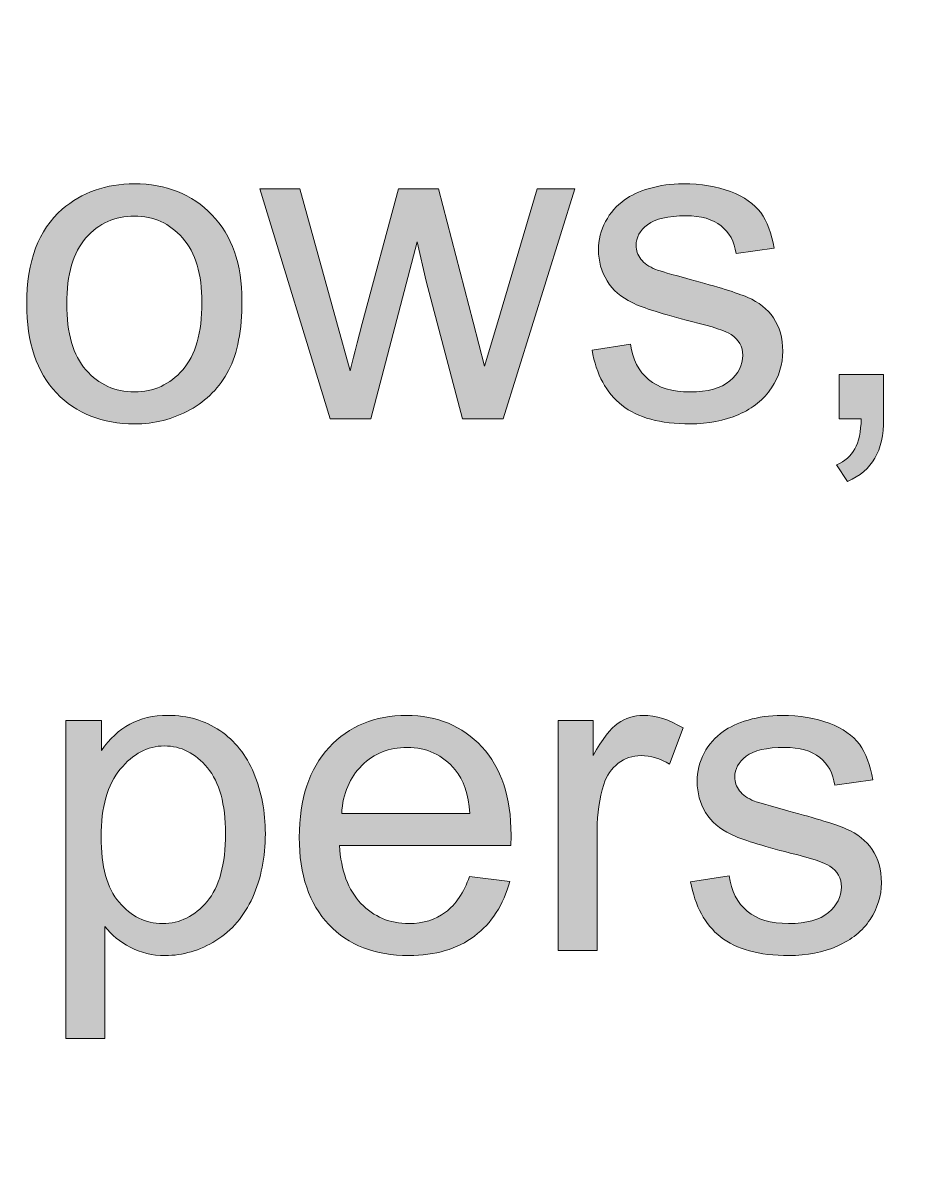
# Model space of a CAD drawing. Header units: inches. Extents: x -17.6 to 82.3, y -15.1 to 23.2.
# Drawn here: x 78.957 to 79.354, y -4.854 to -4.353 of the extents above; entities that cross this region are included whole.
import ezdxf

# ---------------------------------------------------------------- set-up
doc = ezdxf.new("R2010")
doc.units = ezdxf.units.IN
doc.header["$MEASUREMENT"] = 0
doc.layers.get('0').update_dxf_attribs({"lineweight": 0})
doc.layers.add('G-ANNO-TTLB', color=7, linetype='Continuous', lineweight=0)

# ---------------------------------------------------------------- blocks, each defined once
blk = doc.blocks.new('Block_3')
at = {"true_color": 0x000000, "transparency": 33554687}
h = blk.add_hatch(color=18, dxfattribs=at)
h.dxf.hatch_style = 2
edge = h.paths.add_edge_path()
edge.add_spline(control_points=[(78.97673, -4.4767), (78.97673, -4.48961), (78.97953, -4.49928), (78.98516, -4.50571), (78.9908, -4.51213), (78.99788, -4.51534), (79.00643, -4.51534), (79.01492, -4.51534), (79.02197, -4.51211), (79.02762, -4.50566), (79.03324, -4.4992), (79.03605, -4.48935), (79.03605, -4.47613), (79.03605, -4.46366), (79.03323, -4.45421), (79.02756, -4.44779), (79.02189, -4.44137), (79.01485, -4.43815), (79.00643, -4.43815), (78.99788, -4.43815), (78.9908, -4.44135), (78.98516, -4.44774), (78.97953, -4.45413), (78.97673, -4.46379), (78.97673, -4.4767)], knot_values=[0, 0, 0, 0, 1, 1, 1, 2, 2, 2, 3, 3, 3, 4, 4, 4, 5, 5, 5, 6, 6, 6, 7, 7, 7, 8, 8, 8, 8], degree=3, periodic=0)
edge = h.paths.add_edge_path()
edge.add_spline(control_points=[(78.95915, -4.4767), (78.95915, -4.45802), (78.96434, -4.4442), (78.97472, -4.43521), (78.9834, -4.42773), (78.99396, -4.424), (79.00643, -4.424), (79.02029, -4.424), (79.03163, -4.42855), (79.04042, -4.43762), (79.04922, -4.44671), (79.05363, -4.45926), (79.05363, -4.47527), (79.05363, -4.48825), (79.05168, -4.49845), (79.04778, -4.5059), (79.04389, -4.51333), (79.03822, -4.51911), (79.03079, -4.52322), (79.02336, -4.52733), (79.01523, -4.52939), (79.00643, -4.52939), (78.99232, -4.52939), (78.9809, -4.52486), (78.97221, -4.51581), (78.96351, -4.50677), (78.95915, -4.49372), (78.95915, -4.4767)], knot_values=[0, 0, 0, 0, 1, 1, 1, 2, 2, 2, 3, 3, 3, 4, 4, 4, 5, 5, 5, 6, 6, 6, 7, 7, 7, 8, 8, 8, 9, 9, 9, 9], degree=3, periodic=0)
h = blk.add_hatch(color=18, dxfattribs=at)
h.dxf.hatch_style = 2
edge = h.paths.add_edge_path()
edge.add_spline(control_points=[(79.20725, -4.49702), (79.20725, -4.49702), (79.22415, -4.49436), (79.22415, -4.49436), (79.2251, -4.50113), (79.22773, -4.50632), (79.23207, -4.50993), (79.23641, -4.51354), (79.24246, -4.51534), (79.25024, -4.51534), (79.2581, -4.51534), (79.26392, -4.51374), (79.26771, -4.51054), (79.27151, -4.50735), (79.27341, -4.50359), (79.27341, -4.49929), (79.27341, -4.49543), (79.27174, -4.49239), (79.26839, -4.49018), (79.26605, -4.48866), (79.26023, -4.48674), (79.25092, -4.48439), (79.23839, -4.48123), (79.2297, -4.47849), (79.22485, -4.47617), (79.22001, -4.47386), (79.21634, -4.47066), (79.21384, -4.46659), (79.21134, -4.4625), (79.2101, -4.45799), (79.2101, -4.45306), (79.2101, -4.44857), (79.21113, -4.4444), (79.21318, -4.44058), (79.21522, -4.43674), (79.21803, -4.43357), (79.22157, -4.43103), (79.22423, -4.42906), (79.22786, -4.42741), (79.23245, -4.42604), (79.23703, -4.42468), (79.24196, -4.424), (79.24721, -4.424), (79.25513, -4.424), (79.26207, -4.42514), (79.26805, -4.42742), (79.27403, -4.4297), (79.27846, -4.43279), (79.2813, -4.43667), (79.28415, -4.44058), (79.28611, -4.44577), (79.28719, -4.4523), (79.28719, -4.4523), (79.27048, -4.45458), (79.27048, -4.45458), (79.26972, -4.44938), (79.26752, -4.44534), (79.26388, -4.44242), (79.26023, -4.43951), (79.2551, -4.43806), (79.24845, -4.43806), (79.2406, -4.43806), (79.235, -4.43936), (79.23164, -4.44195), (79.22829, -4.44454), (79.22662, -4.44758), (79.22662, -4.45106), (79.22662, -4.45327), (79.22731, -4.45527), (79.22871, -4.45704), (79.23009, -4.45888), (79.23227, -4.46039), (79.23524, -4.4616), (79.23695, -4.46224), (79.242, -4.46369), (79.25035, -4.46597), (79.26244, -4.4692), (79.27086, -4.47184), (79.27565, -4.47389), (79.28044, -4.47595), (79.28418, -4.47895), (79.28689, -4.48287), (79.28962, -4.48679), (79.29099, -4.49167), (79.29099, -4.49749), (79.29099, -4.50319), (79.28932, -4.50856), (79.286, -4.51358), (79.28267, -4.51862), (79.27789, -4.5225), (79.27162, -4.52527), (79.26535, -4.52801), (79.25826, -4.52939), (79.25035, -4.52939), (79.23725, -4.52939), (79.22727, -4.52667), (79.22039, -4.52123), (79.21351, -4.51579), (79.20915, -4.50772), (79.20725, -4.49702)], knot_values=[0, 0, 0, 0, 1, 1, 1, 2, 2, 2, 3, 3, 3, 4, 4, 4, 5, 5, 5, 6, 6, 6, 7, 7, 7, 8, 8, 8, 9, 9, 9, 10, 10, 10, 11, 11, 11, 12, 12, 12, 13, 13, 13, 14, 14, 14, 15, 15, 15, 16, 16, 16, 17, 17, 17, 18, 18, 18, 19, 19, 19, 20, 20, 20, 21, 21, 21, 22, 22, 22, 23, 23, 23, 24, 24, 24, 25, 25, 25, 26, 26, 26, 27, 27, 27, 28, 28, 28, 29, 29, 29, 30, 30, 30, 31, 31, 31, 32, 32, 32, 33, 33, 33, 33], degree=3, periodic=0)
h = blk.add_hatch(color=18, dxfattribs=at)
h.dxf.hatch_style = 2
edge = h.paths.add_edge_path()
edge.add_spline(control_points=[(79.09226, -4.52711), (79.09226, -4.52711), (79.06141, -4.42628), (79.06141, -4.42628), (79.06141, -4.42628), (79.07907, -4.42628), (79.07907, -4.42628), (79.07907, -4.42628), (79.09511, -4.48448), (79.09511, -4.48448), (79.09511, -4.48448), (79.1011, -4.50613), (79.1011, -4.50613), (79.10135, -4.50506), (79.10308, -4.49813), (79.10631, -4.48534), (79.10631, -4.48534), (79.12237, -4.42628), (79.12237, -4.42628), (79.12237, -4.42628), (79.13992, -4.42628), (79.13992, -4.42628), (79.13992, -4.42628), (79.15503, -4.48477), (79.15503, -4.48477), (79.15503, -4.48477), (79.16005, -4.50404), (79.16005, -4.50404), (79.16005, -4.50404), (79.16585, -4.48458), (79.16585, -4.48458), (79.16585, -4.48458), (79.18313, -4.42628), (79.18313, -4.42628), (79.18313, -4.42628), (79.19973, -4.42628), (79.19973, -4.42628), (79.19973, -4.42628), (79.16821, -4.52711), (79.16821, -4.52711), (79.16821, -4.52711), (79.15047, -4.52711), (79.15047, -4.52711), (79.15047, -4.52711), (79.13441, -4.46673), (79.13441, -4.46673), (79.13441, -4.46673), (79.13053, -4.44954), (79.13053, -4.44954), (79.13053, -4.44954), (79.11011, -4.52711), (79.11011, -4.52711), (79.11011, -4.52711), (79.09226, -4.52711), (79.09226, -4.52711)], knot_values=[0, 0, 0, 0, 1, 1, 1, 2, 2, 2, 3, 3, 3, 4, 4, 4, 5, 5, 5, 6, 6, 6, 7, 7, 7, 8, 8, 8, 9, 9, 9, 10, 10, 10, 11, 11, 11, 12, 12, 12, 13, 13, 13, 14, 14, 14, 15, 15, 15, 16, 16, 16, 17, 17, 17, 18, 18, 18, 18], degree=3, periodic=0)
h = blk.add_hatch(color=18, dxfattribs=at)
h.dxf.hatch_style = 2
edge = h.paths.add_edge_path()
edge.add_spline(control_points=[(79.31576, -4.52711), (79.31576, -4.52711), (79.31576, -4.50765), (79.31576, -4.50765), (79.31576, -4.50765), (79.33523, -4.50765), (79.33523, -4.50765), (79.33523, -4.50765), (79.33523, -4.52711), (79.33523, -4.52711), (79.33523, -4.53426), (79.33396, -4.54004), (79.33143, -4.54445), (79.3289, -4.54884), (79.32487, -4.55225), (79.31936, -4.55465), (79.31936, -4.55465), (79.31462, -4.54734), (79.31462, -4.54734), (79.31822, -4.54575), (79.32088, -4.54343), (79.32259, -4.54035), (79.3243, -4.53729), (79.32525, -4.53288), (79.32544, -4.52711), (79.32544, -4.52711), (79.31576, -4.52711), (79.31576, -4.52711)], knot_values=[0, 0, 0, 0, 1, 1, 1, 2, 2, 2, 3, 3, 3, 4, 4, 4, 5, 5, 5, 6, 6, 6, 7, 7, 7, 8, 8, 8, 9, 9, 9, 9], degree=3, periodic=0)
h = blk.add_hatch(color=18, dxfattribs=at)
h.dxf.hatch_style = 2
edge = h.paths.add_edge_path()
edge.add_spline(control_points=[(78.99181, -4.7106), (78.99181, -4.72358), (78.99444, -4.73317), (78.9997, -4.73937), (79.00495, -4.74556), (79.01131, -4.74867), (79.01877, -4.74867), (79.02637, -4.74867), (79.03288, -4.74546), (79.03829, -4.73904), (79.0437, -4.73261), (79.04641, -4.72266), (79.04641, -4.70917), (79.04641, -4.69633), (79.04376, -4.6867), (79.03848, -4.68031), (79.0332, -4.67392), (79.02688, -4.67072), (79.01953, -4.67072), (79.01226, -4.67072), (79.00582, -4.67413), (79.00022, -4.68094), (78.99462, -4.68773), (78.99181, -4.69762), (78.99181, -4.7106)], knot_values=[0, 0, 0, 0, 1, 1, 1, 2, 2, 2, 3, 3, 3, 4, 4, 4, 5, 5, 5, 6, 6, 6, 7, 7, 7, 8, 8, 8, 8], degree=3, periodic=0)
edge = h.paths.add_edge_path()
edge.add_spline(control_points=[(78.97635, -4.79909), (78.97635, -4.79909), (78.97635, -4.65961), (78.97635, -4.65961), (78.97635, -4.65961), (78.99192, -4.65961), (78.99192, -4.65961), (78.99192, -4.65961), (78.99192, -4.67272), (78.99192, -4.67272), (78.99558, -4.66759), (78.99973, -4.66374), (79.00434, -4.66119), (79.00897, -4.65861), (79.01457, -4.65734), (79.02116, -4.65734), (79.02976, -4.65734), (79.03735, -4.65955), (79.04395, -4.66398), (79.05052, -4.66842), (79.05549, -4.67467), (79.05884, -4.68273), (79.0622, -4.69081), (79.06388, -4.69965), (79.06388, -4.70927), (79.06388, -4.71959), (79.06203, -4.72887), (79.05832, -4.73714), (79.05462, -4.74539), (79.04924, -4.75172), (79.04218, -4.75613), (79.03513, -4.76053), (79.0277, -4.76272), (79.01991, -4.76272), (79.01421, -4.76272), (79.00911, -4.76152), (79.00458, -4.75911), (79.00005, -4.75671), (78.99634, -4.75368), (78.99344, -4.75), (78.99344, -4.75), (78.99344, -4.79909), (78.99344, -4.79909), (78.99344, -4.79909), (78.97635, -4.79909), (78.97635, -4.79909)], knot_values=[0, 0, 0, 0, 1, 1, 1, 2, 2, 2, 3, 3, 3, 4, 4, 4, 5, 5, 5, 6, 6, 6, 7, 7, 7, 8, 8, 8, 9, 9, 9, 10, 10, 10, 11, 11, 11, 12, 12, 12, 13, 13, 13, 14, 14, 14, 15, 15, 15, 15], degree=3, periodic=0)
h = blk.add_hatch(color=18, dxfattribs=at)
h.dxf.hatch_style = 2
edge = h.paths.add_edge_path()
edge.add_spline(control_points=[(79.09738, -4.70034), (79.09738, -4.70034), (79.1537, -4.70034), (79.1537, -4.70034), (79.15294, -4.69187), (79.15078, -4.68551), (79.14724, -4.68126), (79.14179, -4.67468), (79.13474, -4.67139), (79.12606, -4.67139), (79.11822, -4.67139), (79.11163, -4.67402), (79.10627, -4.67927), (79.10091, -4.68452), (79.09795, -4.69154), (79.09738, -4.70034)], knot_values=[0, 0, 0, 0, 1, 1, 1, 2, 2, 2, 3, 3, 3, 4, 4, 4, 5, 5, 5, 5], degree=3, periodic=0)
edge = h.paths.add_edge_path()
edge.add_spline(control_points=[(79.15351, -4.72797), (79.15351, -4.72797), (79.17117, -4.73016), (79.17117, -4.73016), (79.16838, -4.74048), (79.16322, -4.74848), (79.15568, -4.75418), (79.14815, -4.75987), (79.13854, -4.76272), (79.12682, -4.76272), (79.11207, -4.76272), (79.10038, -4.75818), (79.09174, -4.7491), (79.0831, -4.74002), (79.07878, -4.72728), (79.07878, -4.71088), (79.07878, -4.69392), (79.08314, -4.68076), (79.09188, -4.67139), (79.10061, -4.66201), (79.11195, -4.65734), (79.12587, -4.65734), (79.13935, -4.65734), (79.15036, -4.66192), (79.15891, -4.6711), (79.16745, -4.68028), (79.17174, -4.6932), (79.17174, -4.70984), (79.17174, -4.71086), (79.1717, -4.71238), (79.17163, -4.7144), (79.17163, -4.7144), (79.09644, -4.7144), (79.09644, -4.7144), (79.09707, -4.72548), (79.10021, -4.73395), (79.10585, -4.73984), (79.11148, -4.74573), (79.1185, -4.74867), (79.12693, -4.74867), (79.13319, -4.74867), (79.13854, -4.74703), (79.14296, -4.74373), (79.14739, -4.74044), (79.15091, -4.73519), (79.15351, -4.72797)], knot_values=[0, 0, 0, 0, 1, 1, 1, 2, 2, 2, 3, 3, 3, 4, 4, 4, 5, 5, 5, 6, 6, 6, 7, 7, 7, 8, 8, 8, 9, 9, 9, 10, 10, 10, 11, 11, 11, 12, 12, 12, 13, 13, 13, 14, 14, 14, 15, 15, 15, 15], degree=3, periodic=0)
h = blk.add_hatch(color=18, dxfattribs=at)
h.dxf.hatch_style = 2
edge = h.paths.add_edge_path()
edge.add_spline(control_points=[(79.19244, -4.76044), (79.19244, -4.76044), (79.19244, -4.65961), (79.19244, -4.65961), (79.19244, -4.65961), (79.20782, -4.65961), (79.20782, -4.65961), (79.20782, -4.65961), (79.20782, -4.6749), (79.20782, -4.6749), (79.21174, -4.66775), (79.21536, -4.66303), (79.21868, -4.66075), (79.22201, -4.65847), (79.22567, -4.65734), (79.22965, -4.65734), (79.23541, -4.65734), (79.24127, -4.65917), (79.24721, -4.66284), (79.24721, -4.66284), (79.24132, -4.6787), (79.24132, -4.6787), (79.23714, -4.67623), (79.23296, -4.67499), (79.22879, -4.67499), (79.22506, -4.67499), (79.22171, -4.67612), (79.21872, -4.67836), (79.21575, -4.68061), (79.21364, -4.68373), (79.21238, -4.68772), (79.21048, -4.69379), (79.20953, -4.70044), (79.20953, -4.70766), (79.20953, -4.70766), (79.20953, -4.76044), (79.20953, -4.76044), (79.20953, -4.76044), (79.19244, -4.76044), (79.19244, -4.76044)], knot_values=[0, 0, 0, 0, 1, 1, 1, 2, 2, 2, 3, 3, 3, 4, 4, 4, 5, 5, 5, 6, 6, 6, 7, 7, 7, 8, 8, 8, 9, 9, 9, 10, 10, 10, 11, 11, 11, 12, 12, 12, 13, 13, 13, 13], degree=3, periodic=0)
h = blk.add_hatch(color=18, dxfattribs=at)
h.dxf.hatch_style = 2
edge = h.paths.add_edge_path()
edge.add_spline(control_points=[(79.25054, -4.73035), (79.25054, -4.73035), (79.26744, -4.72769), (79.26744, -4.72769), (79.26839, -4.73446), (79.27102, -4.73965), (79.27536, -4.74326), (79.2797, -4.74687), (79.28575, -4.74867), (79.29354, -4.74867), (79.30139, -4.74867), (79.30721, -4.74707), (79.31101, -4.74387), (79.31481, -4.74068), (79.3167, -4.73692), (79.3167, -4.73263), (79.3167, -4.72876), (79.31504, -4.72572), (79.31169, -4.72351), (79.30934, -4.72199), (79.30352, -4.72007), (79.29422, -4.71772), (79.28168, -4.71456), (79.27299, -4.71182), (79.26815, -4.7095), (79.26331, -4.70719), (79.25963, -4.70399), (79.25713, -4.69992), (79.25464, -4.69583), (79.25339, -4.69132), (79.25339, -4.68639), (79.25339, -4.6819), (79.25442, -4.67773), (79.25647, -4.67391), (79.25852, -4.67007), (79.26133, -4.6669), (79.26487, -4.66436), (79.26752, -4.66239), (79.27116, -4.66074), (79.27574, -4.65937), (79.28033, -4.65801), (79.28525, -4.65734), (79.2905, -4.65734), (79.29842, -4.65734), (79.30537, -4.65847), (79.31135, -4.66075), (79.31733, -4.66303), (79.32175, -4.66612), (79.3246, -4.67), (79.32745, -4.67391), (79.3294, -4.6791), (79.33049, -4.68563), (79.33049, -4.68563), (79.31377, -4.68791), (79.31377, -4.68791), (79.31302, -4.68271), (79.31082, -4.67867), (79.30717, -4.67575), (79.30352, -4.67284), (79.29839, -4.67139), (79.29175, -4.67139), (79.28389, -4.67139), (79.27829, -4.67269), (79.27493, -4.67528), (79.27158, -4.67787), (79.26991, -4.68091), (79.26991, -4.68439), (79.26991, -4.6866), (79.2706, -4.6886), (79.272, -4.69038), (79.27338, -4.69221), (79.27557, -4.69373), (79.27854, -4.69493), (79.28025, -4.69557), (79.28529, -4.69702), (79.29365, -4.6993), (79.30573, -4.70253), (79.31415, -4.70517), (79.31894, -4.70722), (79.32373, -4.70928), (79.32747, -4.71228), (79.33019, -4.7162), (79.33291, -4.72012), (79.33428, -4.725), (79.33428, -4.73082), (79.33428, -4.73652), (79.33261, -4.74189), (79.32929, -4.74691), (79.32597, -4.75195), (79.32118, -4.75583), (79.31491, -4.7586), (79.30865, -4.76134), (79.30155, -4.76272), (79.29365, -4.76272), (79.28054, -4.76272), (79.27056, -4.76), (79.26369, -4.75456), (79.25681, -4.74912), (79.25244, -4.74105), (79.25054, -4.73035)], knot_values=[0, 0, 0, 0, 1, 1, 1, 2, 2, 2, 3, 3, 3, 4, 4, 4, 5, 5, 5, 6, 6, 6, 7, 7, 7, 8, 8, 8, 9, 9, 9, 10, 10, 10, 11, 11, 11, 12, 12, 12, 13, 13, 13, 14, 14, 14, 15, 15, 15, 16, 16, 16, 17, 17, 17, 18, 18, 18, 19, 19, 19, 20, 20, 20, 21, 21, 21, 22, 22, 22, 23, 23, 23, 24, 24, 24, 25, 25, 25, 26, 26, 26, 27, 27, 27, 28, 28, 28, 29, 29, 29, 30, 30, 30, 31, 31, 31, 32, 32, 32, 33, 33, 33, 33], degree=3, periodic=0)
for points, knots in [([(78.95915, -4.4767), (78.95915, -4.45802), (78.96434, -4.4442), (78.97472, -4.43521), (78.9834, -4.42773), (78.99396, -4.424), (79.00643, -4.424), (79.02029, -4.424), (79.03163, -4.42855), (79.04042, -4.43762), (79.04922, -4.44671), (79.05363, -4.45926), (79.05363, -4.47527), (79.05363, -4.48825), (79.05168, -4.49845), (79.04778, -4.5059), (79.04389, -4.51333), (79.03822, -4.51911), (79.03079, -4.52322), (79.02336, -4.52733), (79.01523, -4.52939), (79.00643, -4.52939), (78.99232, -4.52939), (78.9809, -4.52486), (78.97221, -4.51581), (78.96351, -4.50677), (78.95915, -4.49372), (78.95915, -4.4767)], [0, 0, 0, 0, 1, 1, 1, 2, 2, 2, 3, 3, 3, 4, 4, 4, 5, 5, 5, 6, 6, 6, 7, 7, 7, 8, 8, 8, 9, 9, 9, 9]), ([(79.20725, -4.49702), (79.20725, -4.49702), (79.22415, -4.49436), (79.22415, -4.49436), (79.2251, -4.50113), (79.22773, -4.50632), (79.23207, -4.50993), (79.23641, -4.51354), (79.24246, -4.51534), (79.25024, -4.51534), (79.2581, -4.51534), (79.26392, -4.51374), (79.26771, -4.51054), (79.27151, -4.50735), (79.27341, -4.50359), (79.27341, -4.49929), (79.27341, -4.49543), (79.27174, -4.49239), (79.26839, -4.49018), (79.26605, -4.48866), (79.26023, -4.48674), (79.25092, -4.48439), (79.23839, -4.48123), (79.2297, -4.47849), (79.22485, -4.47617), (79.22001, -4.47386), (79.21634, -4.47066), (79.21384, -4.46659), (79.21134, -4.4625), (79.2101, -4.45799), (79.2101, -4.45306), (79.2101, -4.44857), (79.21113, -4.4444), (79.21318, -4.44058), (79.21522, -4.43674), (79.21803, -4.43357), (79.22157, -4.43103), (79.22423, -4.42906), (79.22786, -4.42741), (79.23245, -4.42604), (79.23703, -4.42468), (79.24196, -4.424), (79.24721, -4.424), (79.25513, -4.424), (79.26207, -4.42514), (79.26805, -4.42742), (79.27403, -4.4297), (79.27846, -4.43279), (79.2813, -4.43667), (79.28415, -4.44058), (79.28611, -4.44577), (79.28719, -4.4523), (79.28719, -4.4523), (79.27048, -4.45458), (79.27048, -4.45458), (79.26972, -4.44938), (79.26752, -4.44534), (79.26388, -4.44242), (79.26023, -4.43951), (79.2551, -4.43806), (79.24845, -4.43806), (79.2406, -4.43806), (79.235, -4.43936), (79.23164, -4.44195), (79.22829, -4.44454), (79.22662, -4.44758), (79.22662, -4.45106), (79.22662, -4.45327), (79.22731, -4.45527), (79.22871, -4.45704), (79.23009, -4.45888), (79.23227, -4.46039), (79.23524, -4.4616), (79.23695, -4.46224), (79.242, -4.46369), (79.25035, -4.46597), (79.26244, -4.4692), (79.27086, -4.47184), (79.27565, -4.47389), (79.28044, -4.47595), (79.28418, -4.47895), (79.28689, -4.48287), (79.28962, -4.48679), (79.29099, -4.49167), (79.29099, -4.49749), (79.29099, -4.50319), (79.28932, -4.50856), (79.286, -4.51358), (79.28267, -4.51862), (79.27789, -4.5225), (79.27162, -4.52527), (79.26535, -4.52801), (79.25826, -4.52939), (79.25035, -4.52939), (79.23725, -4.52939), (79.22727, -4.52667), (79.22039, -4.52123), (79.21351, -4.51579), (79.20915, -4.50772), (79.20725, -4.49702)], [0, 0, 0, 0, 1, 1, 1, 2, 2, 2, 3, 3, 3, 4, 4, 4, 5, 5, 5, 6, 6, 6, 7, 7, 7, 8, 8, 8, 9, 9, 9, 10, 10, 10, 11, 11, 11, 12, 12, 12, 13, 13, 13, 14, 14, 14, 15, 15, 15, 16, 16, 16, 17, 17, 17, 18, 18, 18, 19, 19, 19, 20, 20, 20, 21, 21, 21, 22, 22, 22, 23, 23, 23, 24, 24, 24, 25, 25, 25, 26, 26, 26, 27, 27, 27, 28, 28, 28, 29, 29, 29, 30, 30, 30, 31, 31, 31, 32, 32, 32, 33, 33, 33, 33]), ([(79.09226, -4.52711), (79.09226, -4.52711), (79.06141, -4.42628), (79.06141, -4.42628), (79.06141, -4.42628), (79.07907, -4.42628), (79.07907, -4.42628), (79.07907, -4.42628), (79.09511, -4.48448), (79.09511, -4.48448), (79.09511, -4.48448), (79.1011, -4.50613), (79.1011, -4.50613), (79.10135, -4.50506), (79.10308, -4.49813), (79.10631, -4.48534), (79.10631, -4.48534), (79.12237, -4.42628), (79.12237, -4.42628), (79.12237, -4.42628), (79.13992, -4.42628), (79.13992, -4.42628), (79.13992, -4.42628), (79.15503, -4.48477), (79.15503, -4.48477), (79.15503, -4.48477), (79.16005, -4.50404), (79.16005, -4.50404), (79.16005, -4.50404), (79.16585, -4.48458), (79.16585, -4.48458), (79.16585, -4.48458), (79.18313, -4.42628), (79.18313, -4.42628), (79.18313, -4.42628), (79.19973, -4.42628), (79.19973, -4.42628), (79.19973, -4.42628), (79.16821, -4.52711), (79.16821, -4.52711), (79.16821, -4.52711), (79.15047, -4.52711), (79.15047, -4.52711), (79.15047, -4.52711), (79.13441, -4.46673), (79.13441, -4.46673), (79.13441, -4.46673), (79.13053, -4.44954), (79.13053, -4.44954), (79.13053, -4.44954), (79.11011, -4.52711), (79.11011, -4.52711), (79.11011, -4.52711), (79.09226, -4.52711), (79.09226, -4.52711)], [0, 0, 0, 0, 1, 1, 1, 2, 2, 2, 3, 3, 3, 4, 4, 4, 5, 5, 5, 6, 6, 6, 7, 7, 7, 8, 8, 8, 9, 9, 9, 10, 10, 10, 11, 11, 11, 12, 12, 12, 13, 13, 13, 14, 14, 14, 15, 15, 15, 16, 16, 16, 17, 17, 17, 18, 18, 18, 18]), ([(78.97673, -4.4767), (78.97673, -4.48961), (78.97953, -4.49928), (78.98516, -4.50571), (78.9908, -4.51213), (78.99788, -4.51534), (79.00643, -4.51534), (79.01492, -4.51534), (79.02197, -4.51211), (79.02762, -4.50566), (79.03324, -4.4992), (79.03605, -4.48935), (79.03605, -4.47613), (79.03605, -4.46366), (79.03323, -4.45421), (79.02756, -4.44779), (79.02189, -4.44137), (79.01485, -4.43815), (79.00643, -4.43815), (78.99788, -4.43815), (78.9908, -4.44135), (78.98516, -4.44774), (78.97953, -4.45413), (78.97673, -4.46379), (78.97673, -4.4767)], [0, 0, 0, 0, 1, 1, 1, 2, 2, 2, 3, 3, 3, 4, 4, 4, 5, 5, 5, 6, 6, 6, 7, 7, 7, 8, 8, 8, 8]), ([(79.31576, -4.52711), (79.31576, -4.52711), (79.31576, -4.50765), (79.31576, -4.50765), (79.31576, -4.50765), (79.33523, -4.50765), (79.33523, -4.50765), (79.33523, -4.50765), (79.33523, -4.52711), (79.33523, -4.52711), (79.33523, -4.53426), (79.33396, -4.54004), (79.33143, -4.54445), (79.3289, -4.54884), (79.32487, -4.55225), (79.31936, -4.55465), (79.31936, -4.55465), (79.31462, -4.54734), (79.31462, -4.54734), (79.31822, -4.54575), (79.32088, -4.54343), (79.32259, -4.54035), (79.3243, -4.53729), (79.32525, -4.53288), (79.32544, -4.52711), (79.32544, -4.52711), (79.31576, -4.52711), (79.31576, -4.52711)], [0, 0, 0, 0, 1, 1, 1, 2, 2, 2, 3, 3, 3, 4, 4, 4, 5, 5, 5, 6, 6, 6, 7, 7, 7, 8, 8, 8, 9, 9, 9, 9]), ([(78.97635, -4.79909), (78.97635, -4.79909), (78.97635, -4.65961), (78.97635, -4.65961), (78.97635, -4.65961), (78.99192, -4.65961), (78.99192, -4.65961), (78.99192, -4.65961), (78.99192, -4.67272), (78.99192, -4.67272), (78.99558, -4.66759), (78.99973, -4.66374), (79.00434, -4.66119), (79.00897, -4.65861), (79.01457, -4.65734), (79.02116, -4.65734), (79.02976, -4.65734), (79.03735, -4.65955), (79.04395, -4.66398), (79.05052, -4.66842), (79.05549, -4.67467), (79.05884, -4.68273), (79.0622, -4.69081), (79.06388, -4.69965), (79.06388, -4.70927), (79.06388, -4.71959), (79.06203, -4.72887), (79.05832, -4.73714), (79.05462, -4.74539), (79.04924, -4.75172), (79.04218, -4.75613), (79.03513, -4.76053), (79.0277, -4.76272), (79.01991, -4.76272), (79.01421, -4.76272), (79.00911, -4.76152), (79.00458, -4.75911), (79.00005, -4.75671), (78.99634, -4.75368), (78.99344, -4.75), (78.99344, -4.75), (78.99344, -4.79909), (78.99344, -4.79909), (78.99344, -4.79909), (78.97635, -4.79909), (78.97635, -4.79909)], [0, 0, 0, 0, 1, 1, 1, 2, 2, 2, 3, 3, 3, 4, 4, 4, 5, 5, 5, 6, 6, 6, 7, 7, 7, 8, 8, 8, 9, 9, 9, 10, 10, 10, 11, 11, 11, 12, 12, 12, 13, 13, 13, 14, 14, 14, 15, 15, 15, 15]), ([(79.15351, -4.72797), (79.15351, -4.72797), (79.17117, -4.73016), (79.17117, -4.73016), (79.16838, -4.74048), (79.16322, -4.74848), (79.15568, -4.75418), (79.14815, -4.75987), (79.13854, -4.76272), (79.12682, -4.76272), (79.11207, -4.76272), (79.10038, -4.75818), (79.09174, -4.7491), (79.0831, -4.74002), (79.07878, -4.72728), (79.07878, -4.71088), (79.07878, -4.69392), (79.08314, -4.68076), (79.09188, -4.67139), (79.10061, -4.66201), (79.11195, -4.65734), (79.12587, -4.65734), (79.13935, -4.65734), (79.15036, -4.66192), (79.15891, -4.6711), (79.16745, -4.68028), (79.17174, -4.6932), (79.17174, -4.70984), (79.17174, -4.71086), (79.1717, -4.71238), (79.17163, -4.7144), (79.17163, -4.7144), (79.09644, -4.7144), (79.09644, -4.7144), (79.09707, -4.72548), (79.10021, -4.73395), (79.10585, -4.73984), (79.11148, -4.74573), (79.1185, -4.74867), (79.12693, -4.74867), (79.13319, -4.74867), (79.13854, -4.74703), (79.14296, -4.74373), (79.14739, -4.74044), (79.15091, -4.73519), (79.15351, -4.72797)], [0, 0, 0, 0, 1, 1, 1, 2, 2, 2, 3, 3, 3, 4, 4, 4, 5, 5, 5, 6, 6, 6, 7, 7, 7, 8, 8, 8, 9, 9, 9, 10, 10, 10, 11, 11, 11, 12, 12, 12, 13, 13, 13, 14, 14, 14, 15, 15, 15, 15]), ([(79.19244, -4.76044), (79.19244, -4.76044), (79.19244, -4.65961), (79.19244, -4.65961), (79.19244, -4.65961), (79.20782, -4.65961), (79.20782, -4.65961), (79.20782, -4.65961), (79.20782, -4.6749), (79.20782, -4.6749), (79.21174, -4.66775), (79.21536, -4.66303), (79.21868, -4.66075), (79.22201, -4.65847), (79.22567, -4.65734), (79.22965, -4.65734), (79.23541, -4.65734), (79.24127, -4.65917), (79.24721, -4.66284), (79.24721, -4.66284), (79.24132, -4.6787), (79.24132, -4.6787), (79.23714, -4.67623), (79.23296, -4.67499), (79.22879, -4.67499), (79.22506, -4.67499), (79.22171, -4.67612), (79.21872, -4.67836), (79.21575, -4.68061), (79.21364, -4.68373), (79.21238, -4.68772), (79.21048, -4.69379), (79.20953, -4.70044), (79.20953, -4.70766), (79.20953, -4.70766), (79.20953, -4.76044), (79.20953, -4.76044), (79.20953, -4.76044), (79.19244, -4.76044), (79.19244, -4.76044)], [0, 0, 0, 0, 1, 1, 1, 2, 2, 2, 3, 3, 3, 4, 4, 4, 5, 5, 5, 6, 6, 6, 7, 7, 7, 8, 8, 8, 9, 9, 9, 10, 10, 10, 11, 11, 11, 12, 12, 12, 13, 13, 13, 13]), ([(79.25054, -4.73035), (79.25054, -4.73035), (79.26744, -4.72769), (79.26744, -4.72769), (79.26839, -4.73446), (79.27102, -4.73965), (79.27536, -4.74326), (79.2797, -4.74687), (79.28575, -4.74867), (79.29354, -4.74867), (79.30139, -4.74867), (79.30721, -4.74707), (79.31101, -4.74387), (79.31481, -4.74068), (79.3167, -4.73692), (79.3167, -4.73263), (79.3167, -4.72876), (79.31504, -4.72572), (79.31169, -4.72351), (79.30934, -4.72199), (79.30352, -4.72007), (79.29422, -4.71772), (79.28168, -4.71456), (79.27299, -4.71182), (79.26815, -4.7095), (79.26331, -4.70719), (79.25963, -4.70399), (79.25713, -4.69992), (79.25464, -4.69583), (79.25339, -4.69132), (79.25339, -4.68639), (79.25339, -4.6819), (79.25442, -4.67773), (79.25647, -4.67391), (79.25852, -4.67007), (79.26133, -4.6669), (79.26487, -4.66436), (79.26752, -4.66239), (79.27116, -4.66074), (79.27574, -4.65937), (79.28033, -4.65801), (79.28525, -4.65734), (79.2905, -4.65734), (79.29842, -4.65734), (79.30537, -4.65847), (79.31135, -4.66075), (79.31733, -4.66303), (79.32175, -4.66612), (79.3246, -4.67), (79.32745, -4.67391), (79.3294, -4.6791), (79.33049, -4.68563), (79.33049, -4.68563), (79.31377, -4.68791), (79.31377, -4.68791), (79.31302, -4.68271), (79.31082, -4.67867), (79.30717, -4.67575), (79.30352, -4.67284), (79.29839, -4.67139), (79.29175, -4.67139), (79.28389, -4.67139), (79.27829, -4.67269), (79.27493, -4.67528), (79.27158, -4.67787), (79.26991, -4.68091), (79.26991, -4.68439), (79.26991, -4.6866), (79.2706, -4.6886), (79.272, -4.69038), (79.27338, -4.69221), (79.27557, -4.69373), (79.27854, -4.69493), (79.28025, -4.69557), (79.28529, -4.69702), (79.29365, -4.6993), (79.30573, -4.70253), (79.31415, -4.70517), (79.31894, -4.70722), (79.32373, -4.70928), (79.32747, -4.71228), (79.33019, -4.7162), (79.33291, -4.72012), (79.33428, -4.725), (79.33428, -4.73082), (79.33428, -4.73652), (79.33261, -4.74189), (79.32929, -4.74691), (79.32597, -4.75195), (79.32118, -4.75583), (79.31491, -4.7586), (79.30865, -4.76134), (79.30155, -4.76272), (79.29365, -4.76272), (79.28054, -4.76272), (79.27056, -4.76), (79.26369, -4.75456), (79.25681, -4.74912), (79.25244, -4.74105), (79.25054, -4.73035)], [0, 0, 0, 0, 1, 1, 1, 2, 2, 2, 3, 3, 3, 4, 4, 4, 5, 5, 5, 6, 6, 6, 7, 7, 7, 8, 8, 8, 9, 9, 9, 10, 10, 10, 11, 11, 11, 12, 12, 12, 13, 13, 13, 14, 14, 14, 15, 15, 15, 16, 16, 16, 17, 17, 17, 18, 18, 18, 19, 19, 19, 20, 20, 20, 21, 21, 21, 22, 22, 22, 23, 23, 23, 24, 24, 24, 25, 25, 25, 26, 26, 26, 27, 27, 27, 28, 28, 28, 29, 29, 29, 30, 30, 30, 31, 31, 31, 32, 32, 32, 33, 33, 33, 33]), ([(78.99181, -4.7106), (78.99181, -4.72358), (78.99444, -4.73317), (78.9997, -4.73937), (79.00495, -4.74556), (79.01131, -4.74867), (79.01877, -4.74867), (79.02637, -4.74867), (79.03288, -4.74546), (79.03829, -4.73904), (79.0437, -4.73261), (79.04641, -4.72266), (79.04641, -4.70917), (79.04641, -4.69633), (79.04376, -4.6867), (79.03848, -4.68031), (79.0332, -4.67392), (79.02688, -4.67072), (79.01953, -4.67072), (79.01226, -4.67072), (79.00582, -4.67413), (79.00022, -4.68094), (78.99462, -4.68773), (78.99181, -4.69762), (78.99181, -4.7106)], [0, 0, 0, 0, 1, 1, 1, 2, 2, 2, 3, 3, 3, 4, 4, 4, 5, 5, 5, 6, 6, 6, 7, 7, 7, 8, 8, 8, 8]), ([(79.09738, -4.70034), (79.09738, -4.70034), (79.1537, -4.70034), (79.1537, -4.70034), (79.15294, -4.69187), (79.15078, -4.68551), (79.14724, -4.68126), (79.14179, -4.67468), (79.13474, -4.67139), (79.12606, -4.67139), (79.11822, -4.67139), (79.11163, -4.67402), (79.10627, -4.67927), (79.10091, -4.68452), (79.09795, -4.69154), (79.09738, -4.70034)], [0, 0, 0, 0, 1, 1, 1, 2, 2, 2, 3, 3, 3, 4, 4, 4, 5, 5, 5, 5])]:
    blk.add_open_spline(points, degree=3, knots=knots)
blk = doc.blocks.new('Block_2')
blk.add_blockref('Block_3', (0, 0))

msp = doc.modelspace()

# ---------------------------------------------------------------- hatches: boundary and pattern name
at = {"layer": 'G-ANNO-TTLB', "true_color": 0xff00ff, "transparency": 33554687}
h = msp.add_hatch(color=6, dxfattribs=at)
edge = h.paths.add_edge_path()
edge.add_spline(control_points=[(82.33927, 23.06401), (82.33927, 23.06401), (82.33927, -11.06099), (82.33927, -11.06099), (82.33927, -11.06099), (78.15227, -11.06099), (78.15227, -11.06099), (78.15227, -11.06099), (78.15227, 23.06401), (78.15227, 23.06401), (78.15227, 23.06401), (82.33927, 23.06401), (82.33927, 23.06401)], knot_values=[0, 0, 0, 0, 1, 1, 1, 2, 2, 2, 3, 3, 3, 4, 4, 4, 4], degree=3, periodic=0)
edge = h.paths.add_edge_path()
edge.add_spline(control_points=[(82.21427, 22.93901), (82.21427, 22.93901), (78.27727, 22.93901), (78.27727, 22.93901), (78.27727, 22.93901), (78.27727, -10.93599), (78.27727, -10.93599), (78.27727, -10.93599), (82.21427, -10.93599), (82.21427, -10.93599), (82.21427, -10.93599), (82.21427, 22.93901), (82.21427, 22.93901)], knot_values=[0, 0, 0, 0, 1, 1, 1, 2, 2, 2, 3, 3, 3, 4, 4, 4, 4], degree=3, periodic=0)
edge.add_line((82.21427, 22.93901), (82.21427, 22.93901))

# ---------------------------------------------------------------- linework, layer by layer
at = {"layer": 'G-ANNO-TTLB'}
for points in [[(82.33927, 23.06401), (82.33927, 23.06401), (82.33927, -11.06099), (82.33927, -11.06099), (82.33927, -11.06099), (78.15227, -11.06099), (78.15227, -11.06099), (78.15227, -11.06099), (78.15227, 23.06401), (78.15227, 23.06401), (78.15227, 23.06401), (82.33927, 23.06401), (82.33927, 23.06401)], [(82.21427, 22.93901), (82.21427, 22.93901), (78.27727, 22.93901), (78.27727, 22.93901), (78.27727, 22.93901), (78.27727, -10.93599), (78.27727, -10.93599), (78.27727, -10.93599), (82.21427, -10.93599), (82.21427, -10.93599), (82.21427, -10.93599), (82.21427, 22.93901), (82.21427, 22.93901)]]:
    msp.add_open_spline(points, degree=3, knots=[0, 0, 0, 0, 1, 1, 1, 2, 2, 2, 3, 3, 3, 4, 4, 4, 4], dxfattribs=at)

# ---------------------------------------------------------------- block references
msp.add_blockref('Block_2', (0, 0))

doc.saveas('drawing.dxf')
